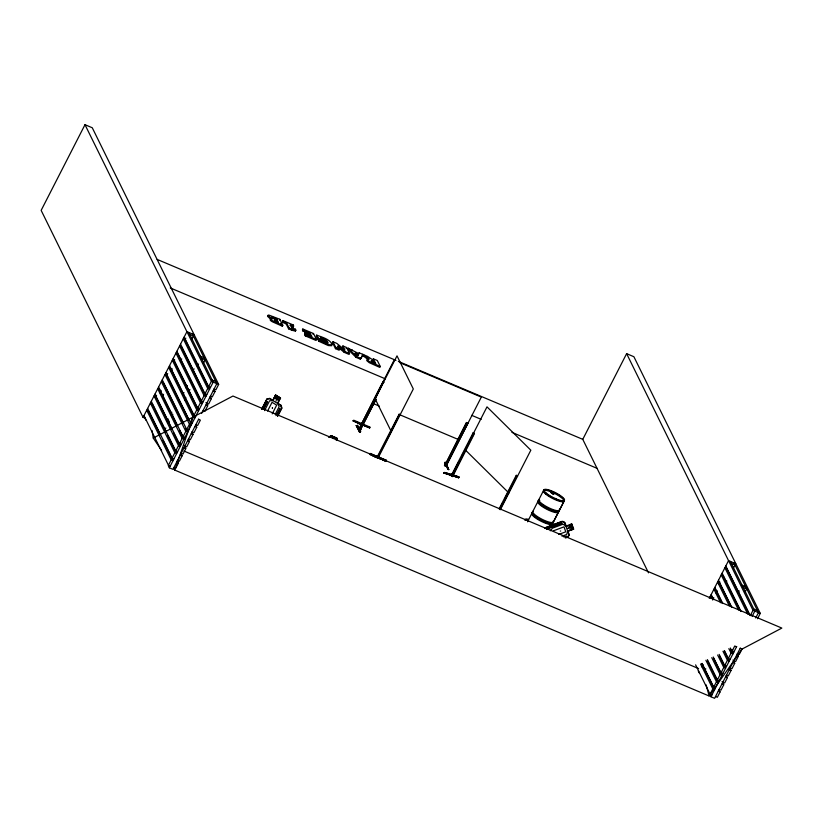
<?xml version="1.0" encoding="UTF-8"?>
<svg xmlns="http://www.w3.org/2000/svg" width="823" height="823" viewBox="0 0 823 823"><rect width="100%" height="100%" fill="white"/><g stroke="black" fill="none" stroke-linecap="round" stroke-linejoin="round"><path stroke-width="1.23" d="M370.113 453.483L386.45 460.396L370.103 453.463L369.64 454.358L386.08 461.209L379.084 458.267M568.59 528.201L567.952 528.448L568.57 528.222M362.521 423.104C361.894 422.899 360.844 425.141 361.472 425.059L362.192 425.357L362.758 423.31M445.243 462.269L448.412 468.462L447.877 469.295L448.782 469.676L446.652 465.365M445.644 463.39L444.945 462.865L448.802 469.573M336.34 440.387L336.545 438.155L331.196 435.912L329.005 437.013M277.32 398.816L277.289 398.538M327.688 343.695L326.217 341.38L320.414 338.325L320.867 337.43L326.669 340.485L328.14 342.8L324.324 342.07L318.655 339.014L318.203 339.909L318.892 341.319L328.305 345.557L331.792 345.732L331.237 343.932M568.261 528.14L567.88 528.273M161.596 450.469L153.263 438.062L232.96 396.038L781.85 628.083L742.007 649.09L709.148 696.001L174.805 470.108L193.107 417.055L168.653 367.377L170.464 368.148L194.372 416.685M292.072 330.321L295.406 331.083L295.858 330.188L295.375 329.21L292.031 327.801L290.468 324.612L290.005 325.507L293.348 326.926L293.286 324.982L282.814 320.548L282.875 322.493L286.147 323.871L288.595 328.861L292.072 330.321L292.649 329.159L295.858 330.188M292.649 329.159L289.058 327.966L286.599 322.986L283.338 321.598L282.814 320.548M358.355 354.548L359.198 352.841L367.511 356.359L374.444 361.03L373.354 358.828L372.901 359.723M214.093 389.012L215.914 389.773L218.651 384.423L92.269 127.771L84.995 124.695L41.15 210.379L143.068 417.364L145.146 418.238M143.068 417.364L186.924 331.669L194.187 334.745M155.413 397.56L156.586 395.277M166.524 375.854L167.686 373.57M173.54 362.141L174.702 359.857M184.65 340.434L185.813 338.15M159.94 392.777L161.113 390.493M171.05 371.07L172.213 368.786M162.409 396.604L163.571 394.32M180.525 361.184L181.698 358.9M191.636 339.477L193.395 336.041L189.753 334.508M167.131 421.366L168.304 419.082M170.639 414.514L171.812 412.23M192.86 371.091L194.033 368.807M164.641 430.295L165.814 428.011M168.149 423.434L169.322 421.15M171.657 416.582L172.83 414.298M182.768 394.875L183.941 392.592M186.276 388.014L187.449 385.73M197.386 366.307L198.559 364.023M184.65 399.834L185.823 397.55M188.745 391.841L189.907 389.557M203.363 363.272L205.112 359.846L201.481 358.314M170.258 466.024L168.448 465.252L171.184 459.892L146.72 410.224L148.541 410.986L160.218 434.698M173.92 458.874L172.1 458.113L174.836 452.753L150.383 403.085L152.193 403.846L166.092 432.075M177.573 451.734L175.752 450.973L178.498 445.613L154.035 395.935L155.856 396.707L171.976 429.452M181.225 444.595L179.404 443.834L182.15 438.474L157.687 388.795L159.508 389.567L177.295 425.697M184.877 437.455L183.066 436.684L185.803 431.334L161.339 381.656L163.16 382.428L183.169 423.073M188.539 430.316L186.718 429.544L189.455 424.195L164.991 374.516L166.812 375.288L189.053 420.44M192.191 423.176L190.37 422.405L193.107 417.055L194.928 417.817M195.843 416.037L194.022 415.265L196.769 409.905L172.305 360.237L174.126 360.999L198.58 410.677L196.769 409.905M199.495 408.897L197.674 408.126L200.421 402.766L175.957 353.098L177.778 353.859L202.242 403.537L200.421 402.766M203.147 401.747L201.337 400.986L204.073 395.626L179.609 345.948L181.43 346.72L205.894 396.398L204.073 395.626M206.81 394.608L204.989 393.847L207.725 388.487L183.272 338.809L185.082 339.58L209.546 389.258L207.725 388.487M210.462 387.468L208.641 386.697L211.377 381.347L84.995 124.695M178.858 445.171L180.021 442.887M196.975 409.751L198.148 407.467M198.713 419.072L172.984 469.347L169.353 467.803L213.198 382.119L188.734 332.441M201.635 413.362L216.83 383.652L192.376 333.973M177.346 460.715L178.457 462.968L175.711 468.328L173.9 467.557M180.998 453.566L182.109 455.829L179.373 461.189L177.552 460.417M184.095 445.305L185.761 448.689L183.025 454.039L181.204 453.278M188.302 439.287L189.424 441.55L186.677 446.899L184.856 446.138M191.965 432.147L193.076 434.41L190.329 439.76L188.518 438.988M195.617 425.007L196.728 427.26L193.991 432.62L192.171 431.849M206.017 402.457L207.694 405.842L204.948 411.202L203.127 410.43M210.235 396.439L211.346 398.702L208.6 404.052L206.789 403.291M213.887 389.3L214.998 391.563L212.262 396.912L210.441 396.151M274.285 321.68L274.594 320.106L277.68 321.258L278.308 322.534L277.855 323.429M276.435 318.727L277.176 320.229C260.901 312.596 287.783 322.338 272.043 318.131M277.68 321.258L277.228 322.153L274.491 321.073M279.388 320.188L279.851 319.293L269.059 315.127A4.804 1.121 27.1 0 0 267.979 315.404L272.248 318.995M282.875 322.493L283.338 321.598M270.232 319.355L270.325 320.291A3.457 0.802 27.1 0 0 272.29 321.742L282.351 326.206L282.814 325.311L279.851 319.293M286.147 323.871L286.599 322.986M288.595 328.861L289.058 327.966M291.579 328.686L292.031 327.801M293.286 324.982L293.348 326.926M295.375 329.21L295.406 331.083M261.858 408.928L266.868 399.134L269.656 398.322L272.866 400.287L275.571 395.009L280.54 398.044L277.762 403.321L281.229 405.379L281.847 408.218L277.567 416.428M261.807 409.185L266.868 399.134M302.802 329.005L303.368 330.146L310.127 333.006L310.878 334.529L302.915 331.041L302.802 329.005L313.522 333.531L316.485 339.549L316.032 340.444L305.312 335.907L305.21 333.871L311.968 336.73L311.444 335.671L305.22 333.037L304.654 331.895L304.757 333.932L309.952 336.123M262.095 409.021L267.074 399.289M302.915 331.041L303.368 330.146M263.525 408.918L267.269 402.025L263.761 408.877M264.522 410.646L269.563 400.801L272.948 400.564L275.643 395.287M304.757 333.932L305.22 333.037M305.312 335.907L305.21 333.871M272.866 400.575L275.571 395.009M267.568 411.068L272.043 402.313L276.682 405.142L272.207 413.887M309.674 333.901L310.127 333.006M276.034 401.099L276.219 400.544M310.991 336.566L311.444 335.671M277.516 403.393L280.283 398.116M313.069 334.426L313.522 333.531M275.252 414.308L279.172 406.655L277.588 403.383M318.655 339.014L319.345 340.424L327.225 344.137L331.072 345.135L332.369 344.415C329.303 338.932 322.225 337.245 316.701 335.146L316.238 336.041L317.699 339.004L324.632 341.926L324.529 339.909L321.454 338.613L320.867 337.43M275.962 415.636C280.448 408.115 282.083 409.875 279.429 408.856M276.775 414.463L279.666 408.825M277.711 415.759L281.651 408.187L281.065 405.502L269.553 398.558M317.699 339.004L318.151 338.109L316.701 335.146M319.015 339.169L318.203 339.909M318.892 341.319L319.345 340.424M344.014 350.001L342.471 346.853L342.924 345.958L344.991 350.156L336.813 343.376L332.986 341.761L332.523 342.646L335.486 348.664L339.127 350.207L339.59 349.312L337.893 345.866L344.642 351.452L349.528 353.52L349.075 354.404L344.189 352.347L337.43 346.761M335.486 348.664L335.949 347.779L332.986 341.761M344.189 352.347L344.642 351.452M346.113 348.396L346.565 347.501L342.924 345.958M360.34 359.178L363.19 354.528L360.34 359.178L355.999 357.336L347.687 349.055L348.139 348.17L358.818 353.653M351.781 350.793L352.244 349.898M355.999 357.336L356.462 356.441L348.139 348.17M359.198 352.841L358.026 355.269L354.785 353.9M372.562 361.318L373.014 360.433M374.979 362.11L375.772 363.735L371.111 360.855L374.979 362.11L374.516 363.005L371.986 361.966M373.354 358.828L377.315 360.505L380.277 366.513L379.825 367.408L369.177 362.655L366.677 360.546L367.706 359.785M353.098 420.769L369.702 427.723L353.098 420.769L362.038 425.296L362.676 423.269M353.273 421.109L353.725 420.203L370.062 427.096L369.609 427.991L362.85 425.141M356.225 425.635L357.131 425.748L360.299 432.27L360.752 431.375L357.594 425.121L357.131 426.016L356.225 425.635L359.384 431.89L360.299 432.27M361.276 428.238L359.929 427.867C357.666 432.394 360.587 424.421 358.982 429.143M394.073 360.227L358.869 429.102M359.126 429.431L380.751 386.265M362.079 425.368L383.683 381.893L383.117 381.646L361.276 424.925M363.694 420.944L368.262 412.014M374.547 399.741L397.005 355.855L413.311 388.97L378.096 457.917L377.428 457.567M361.379 428.454L360.279 429.935L375.946 399.155M359.384 431.89L360.299 432.003M376.06 399.371L360.371 429.945M399.134 414.206L399.988 415.008L399.134 414.206L377.16 457.074L377.778 457.29C376.121 457.465 377.994 454.152 378.333 456.117M378.096 455.911L377.531 457.681L399.422 414.771M399.7 414.442L378.58 455.726L378.014 455.489M385.987 461.23L386.44 460.345M447.877 469.295L444.718 463.04L445.171 462.145M446.663 464.285L447.146 464.717L445.696 464.131L444.893 465.684L444.43 465.293L445.438 463.802M446.025 466.168L467.999 423.145L466.518 422.518L444.904 465.725L445.706 464.162L445.222 463.73M466.518 422.518L444.708 465.581L446.179 466.209L446.982 464.45L446.323 466.291L447.146 464.717M444.204 473.348L444.667 472.453L459.08 476.918L458.627 477.813L443.741 472.896L458.678 477.535L443.741 472.896L444.266 473.071M453.442 475.005L451.961 473.945L451.127 475.55L452.64 476.568L474.429 433.639L473.678 432.898L473.174 432.744L451.189 475.632L452.64 476.568M452.887 474.85L451.909 473.945L452.547 474.182L458.833 461.909M461.682 456.333L467.968 444.06M469.11 441.828L487 406.86L530.835 450.191L500.384 509.694M452.64 474.655L452.002 476.322L453.288 474.861L452.568 474.634L451.992 476.363M452.084 476.414L473.925 433.484L473.174 432.744M499.129 508.799L516.258 475.334L517.513 476.219L516.258 475.334M499.633 508.964L502.483 503.378M505.343 497.802L516.762 475.488M499.88 509.54L517.009 476.064M527.553 521.792L531.751 513.593M532.748 511.597L537.779 501.763M538.798 499.777L543.653 490.292M648.503 572.829L582.766 439.348L626.622 353.653L633.895 356.729L760.277 613.382L757.53 618.742M564.033 501.197L559.475 510.106L564.352 500.621M709.251 598.342L728.54 560.638L735.813 563.714M718.664 584.258L719.837 581.974M712.667 600.039L713.839 597.755M716.175 593.177L717.347 590.893M725.66 583.291L726.832 581.007M733.262 568.436L735.011 565.01L731.38 563.477M737.984 593.208L739.157 590.924M702.173 667.258L703.346 664.974M704.642 671.074L705.805 668.79M744.98 592.241L746.739 588.815L743.097 587.283M711.885 694.982L710.064 694.221L712.811 688.861L700.579 664.027M715.537 687.843L713.716 687.082L716.463 681.722L705.897 660.272M719.189 680.703L717.378 679.932L720.115 674.582L711.772 657.649M722.851 673.564L721.03 672.792L723.767 667.443L717.656 655.015M726.503 666.424L724.682 665.653L727.419 660.303L722.975 651.271M730.155 659.285L728.334 658.513L731.081 653.153L728.849 648.637M733.807 652.145L731.986 651.374L734.733 646.014L736.554 646.785M626.622 353.653L753.004 610.316L750.257 615.666L725.804 565.998M720.475 674.14L721.648 671.846M723.983 667.278L725.156 664.994M731.585 652.423L732.758 650.139M740.33 648.04L714.601 698.305L710.969 696.772L736.698 646.497M752.078 616.437L754.825 611.077L730.361 561.409M755.709 617.97L758.456 612.621L733.993 562.942M718.963 689.674L720.074 691.937L717.337 697.287L715.516 696.525M722.059 681.403L723.736 684.798L720.989 690.147L719.168 689.386M726.277 675.395L727.388 677.658L724.641 683.008L722.831 682.236M729.929 668.255L731.04 670.508L728.304 675.868L726.483 675.097M733.026 659.984L734.692 663.369L731.956 668.729L730.135 667.957M737.233 653.976L738.344 656.229L735.608 661.589L733.787 660.818M569.238 534.878L567.798 537.337L569.238 534.878L567.921 531.185L573.652 529.117L571.728 523.737C562.191 530.053 568.621 522.204 562.15 521.309L544.589 527.985M550.278 530.794L552.439 528.171L563.076 524.179L565.915 526.123L571.635 524.056L573.394 529.014M458.987 476.939L444.667 472.453M277.094 398.425L277.3 398.836M272.413 407.683L272.392 408.434L272.464 407.694M329.457 437.497L331.196 435.912L329.035 437.085M552.737 492.833L553.498 493.224L553.107 492.638M553.858 493.707L552.85 493.491M555.813 498.903L555.515 498.501M554.918 498.933L554.599 499.108M554.897 499.129L554.753 498.944M555.782 498.872L555.504 498.471M560.268 531.051L560.71 531.03M570.36 527.152L571.069 527.111L570.38 527.173M328.963 436.828L331.237 435.768L336.761 438.083L331.237 435.768M546.945 527.224L562.171 521.587M544.703 528.212L561.296 521.977L561.811 523.438L546.4 529.23M547.47 528.561L561.811 523.438M553.385 530.825L564.012 526.833L565.771 531.792L558.683 534.456M573.364 528.942L567.664 531.082L566.708 534.456L561.986 536.226M567.695 531.154L573.652 529.117M563.899 537.049L566.389 536.38M565.298 537.995L567.623 537.121L568.981 534.806L564.66 522.574L562.13 521.515M267.002 399.299L269.635 398.548M280.54 398.044L275.489 395.03M550.752 492.257L552.161 492.545M554.435 498.769L555.165 498.851M378.868 456.292L377.747 455.87M458.257 477.289L458.627 477.813M551.894 492.082L552.861 492.792M551.503 492.761L553.673 493.172L552.871 492.493M553.478 493.244L552.974 493.08L553.858 493.81M552.696 493.625L553.251 493.656L552.336 492.905M551.811 492.01L552.922 492.483M551.873 492.432L550.669 492.339L552.572 493.738M554.846 498.645L555.659 498.995M552.058 492.082L552.634 492.329M553.035 493.142L550.875 492.216M553.015 493.666L551.863 493.131M552.449 493.533L553.797 494.016L553.498 493.224M332.595 437.62L334.375 438.361M383.405 382.211L383.971 382.458M466.631 422.734L468.102 423.361M362.552 423.176L361.935 422.929L362.974 423.742M362.079 424.01L362.645 424.246M444.718 463.04L445.624 463.421M358.941 429.328L360.587 430.018M444.595 465.365L446.066 465.993L481.321 397.108L399.968 362.717M373.025 455.777L376.749 457.279M371.029 455.057L380.37 458.987M382.695 459.964L386.203 461.446M374.486 456.672L377.994 458.144M157.183 259.43L395.986 360.381M398.353 361.39L582.766 439.348M290.468 324.612L293.811 326.031M302.35 329.889L304.489 330.805M347.687 349.055L350.763 350.361M364.898 356.338L362.202 355.197L367.85 359.322M318.151 338.109L325.085 341.041M278.308 322.534L274.738 320.785M282.814 325.311L272.752 320.847A3.457 0.802 27.1 0 1 270.777 319.406L270.695 318.46L272.032 318.604M305.765 335.012L316.485 339.549M335.949 347.779L339.59 349.312M356.462 356.441L360.803 358.283M380.277 366.513L368.755 361.204L367.027 359.106L369.249 359.116L362.655 354.301M304.747 334.766L307 335.712M170.268 287.916L385.431 378.868M471.723 415.348L481.188 419.349M511.927 432.342L597.035 468.328M373.333 403.568L379.228 406.068M399.268 414.535L459.388 439.955M200.462 356.246L204.094 357.779M742.079 585.204L745.71 586.748M212.18 380.041L215.811 381.584M753.796 609.01L757.438 610.543M211.377 381.347L218.651 384.423M753.004 610.316L760.277 613.382M213.178 390.791L214.998 391.563M209.526 397.931L211.346 398.702M205.873 405.07L207.694 405.842M198.559 419.36L200.38 420.121L197.643 425.481L195.823 424.709M740.186 648.318L742.007 649.09L739.26 654.45L737.439 653.678M189.455 424.195L191.275 424.956M194.907 426.499L196.728 427.26M731.081 653.153L732.892 653.925L730.67 649.409M736.534 655.458L738.344 656.229M185.803 431.334L187.623 432.096L185.957 428.711M191.255 433.639L193.076 434.41M727.419 660.303L729.24 661.064L724.24 650.911M732.871 662.608L734.692 663.369M182.15 438.474L183.961 439.245L179.517 430.213M187.603 440.778L189.424 441.55M723.767 667.443L725.588 668.204L719.467 655.787M729.219 669.747L731.04 670.508M178.498 445.613L180.309 446.385L173.643 432.836M183.951 447.918L185.761 448.689M720.115 674.582L721.936 675.344L713.592 658.41M725.567 676.887L727.388 677.658M184.023 451.066L698.604 668.595M174.836 452.753L176.657 453.524L167.758 435.46M180.288 455.057L182.109 455.829M716.463 681.722L718.284 682.493L707.718 661.034M721.915 684.026L723.736 684.798M171.184 459.892L173.005 460.664L162.995 440.346M176.636 462.197L178.457 462.968M712.811 688.861L714.621 689.633L701.834 663.667M718.263 691.166L720.074 691.937M552.645 493.522L551.276 492.668L551.729 492.926M275.571 395.297L280.211 398.126M267.269 402.025L265.664 401.233L267.033 402.066M270.16 318.758L267.526 316.299A4.804 1.121 27.1 0 1 268.051 315.981M378.549 455.664L379.002 456.292L378.652 455.767M555.093 499.067L554.558 498.676M465.077 449.708L508.912 493.028M173.416 468.04L174.805 470.108M566.79 537.625L566.275 536.154M356.966 425.81L360.124 432.065M356.359 425.553L359.517 431.808M749.496 614.832L726.709 568.549L724.888 567.777L747.685 614.071M722.152 573.137L741.05 611.52M740.289 610.687L723.047 575.689L721.236 574.917L738.468 609.915M718.489 580.277L731.832 607.374M731.071 606.541L719.395 582.828L717.584 582.056L729.25 605.769M714.837 587.416L722.625 603.218M722.409 603.516L715.743 589.968L713.922 589.196L720.598 602.745M711.185 594.556L713.407 599.072M713.202 599.37L712.09 597.107L710.27 596.346L711.381 598.599M730.32 647.989L731.986 651.374M724.446 650.612L728.334 658.513M719.127 654.367L724.682 665.653M713.243 656.991L721.03 672.792M707.369 659.614L717.378 679.932M702.05 663.369L713.716 687.082M695.61 664.861L710.064 694.221M698.233 670.899L699.252 672.967M709.951 694.705L710.969 696.772M375.082 398.702L391.388 431.818M346.565 347.501L349.528 353.52M324.077 340.804L324.632 341.926M280.869 323.192L282.351 326.206M184.177 337.029L208.641 386.697M180.525 344.168L204.989 393.847M176.873 351.308L201.337 400.986M173.221 358.447L197.674 408.126M169.559 365.587L194.022 415.265M165.907 372.726L190.37 422.405M162.254 379.876L186.718 429.544M158.602 387.016L183.066 436.684M154.95 394.155L179.404 443.834M151.288 401.295L175.752 450.973M147.636 408.434L172.1 458.113M143.984 415.574L168.448 465.252M144.889 418.125L145.908 420.203M168.334 465.736L169.353 467.803M706.155 684.901L709.148 696.001M336.72 438.021L337.255 440.356M336.545 438.155L337.07 440.459M280.993 405.513L281.579 408.198M152.008 430.511L153.263 438.062M552.284 523.058A11.573 2.706 27.1 0 1 541.287 521.37A11.573 2.706 27.1 0 1 532.296 513.079M552.778 522.43A11.738 2.736 27.1 0 1 541.627 520.722A11.738 2.736 27.1 0 1 532.512 512.307M558.827 510.61A11.738 2.736 27.1 0 1 546.307 508.192A11.738 2.736 27.1 0 1 539.806 500.374M553.303 521.082A11.573 2.706 27.1 0 1 542.295 519.395A11.573 2.706 27.1 0 1 533.304 511.093M558.333 511.237A11.573 2.706 27.1 0 1 547.336 509.55A11.573 2.706 27.1 0 1 538.345 501.258M553.087 521.823A11.738 2.736 27.1 0 1 541.935 520.115A11.738 2.736 27.1 0 1 532.82 511.7M559.331 509.252A11.553 2.695 27.1 0 1 548.355 507.565A11.553 2.695 27.1 0 1 539.374 499.283M559.29 510.867A11.738 2.736 27.1 0 1 546.626 507.585A11.738 2.736 27.1 0 1 538.87 499.88M524.93 519.714A11.573 2.706 27.1 0 1 528.52 519.375M525.023 520.218A11.532 2.695 27.1 0 1 528.047 520.373M525.269 519.58A11.594 2.706 27.1 0 1 528.315 519.735M358.478 354.374L357.84 355.67L355.248 353.005L358.478 354.374M276.024 396.676L275.119 398.435L278.102 400.245L279.007 398.486L276.024 396.676M558.457 512.081L553.426 521.926L558.478 512.091M570.967 525.228L569.074 525.938L570.195 529.127L572.098 528.417L570.967 525.228M546.369 493.244A11.532 2.695 27.1 0 0 563.961 500.693A11.532 2.695 27.1 0 0 552.315 491.187A11.532 2.695 27.1 0 0 546.369 493.244M545.865 494.232A11.532 2.695 27.1 0 0 563.467 501.67A11.532 2.695 27.1 0 0 551.811 492.164A11.532 2.695 27.1 0 0 545.865 494.232M546.112 493.635A11.594 2.706 27.1 0 0 563.817 501.114A11.594 2.706 27.1 0 0 552.099 491.557A11.594 2.706 27.1 0 0 546.112 493.635"/></g></svg>
